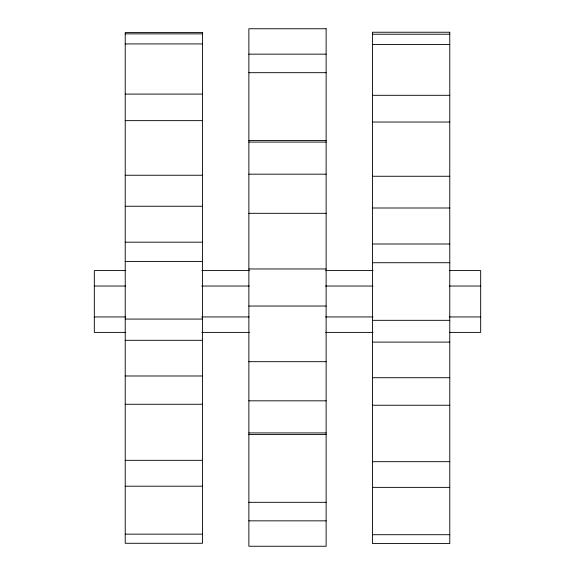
<?xml version="1.0" encoding="UTF-8"?>
<svg xmlns="http://www.w3.org/2000/svg" width="575" height="575" viewBox="0 0 575 575"><rect width="100%" height="100%" fill="white"/><g stroke="black" fill="none" stroke-linecap="round" stroke-linejoin="round"><path stroke-width="0.86" d="M125.228 33.86L202.501 33.86M372.499 34.22L449.772 34.22M125.228 43.923L202.501 43.923M372.499 44.534L449.772 44.534M248.867 54.151L326.133 54.151M248.867 72.687L326.133 72.687M125.228 94.092L202.501 94.092M372.499 95.306L449.772 95.306M125.228 120.642L202.501 120.642M372.499 122.044L449.772 122.044M248.867 140.465L326.133 140.465M248.867 142.075L326.133 142.075M248.867 174.175L326.133 174.175M125.228 175.253L202.501 175.253M372.499 176.259L449.772 176.259M125.228 206.26L202.501 206.26M372.499 207.999L449.772 207.999M248.867 213.311L326.133 213.311M125.228 242.183L202.501 242.183M372.499 243.994L449.772 243.994M125.228 261.452L202.501 261.452M372.499 262.725L449.772 262.725M248.867 268.963L326.133 268.963M125.695 270.581L94.322 270.581L94.322 332.393L125.695 332.393M201.89 270.581L249.399 270.581M325.601 270.581L373.11 270.581M449.305 270.581L480.678 270.581L480.678 332.393L449.305 332.393M94.322 286.034L125.522 286.034M201.688 286.034L249.234 286.034M325.486 286.034L373.031 286.034M449.283 286.034L480.678 286.034M248.867 306.037L326.133 306.037M94.322 316.94L125.522 316.94M201.688 316.94L249.234 316.94M325.486 316.94L373.031 316.94M449.283 316.94L480.678 316.94M125.228 319.067L202.501 319.067M372.499 320.325L449.772 320.325M201.89 332.393L249.399 332.393M325.601 332.393L373.11 332.393M125.228 340.307L202.501 340.307M372.499 342.111L449.772 342.111M248.867 361.689L326.133 361.689M125.228 375.985L202.501 375.985M372.499 377.717L449.772 377.717M248.867 400.825L326.133 400.825M125.228 404.268L202.501 404.268M372.499 405.246L449.772 405.246M248.867 432.925L326.133 432.925M248.867 434.535L326.133 434.535M125.228 460.323L202.501 460.323M372.499 461.689L449.772 461.689M125.228 486.198L202.501 486.198M372.499 487.37L449.772 487.37M248.867 502.313L326.133 502.313M248.867 520.849L326.133 520.849M125.228 534.153L202.501 534.153M372.499 534.707L449.772 534.707M326.133 28.75L248.867 28.75L248.867 546.25L326.133 546.25L326.133 28.75M449.772 32.236L372.499 32.236L372.499 543.576L449.772 543.576L449.772 32.236M202.501 32.581L125.228 32.581L125.228 543.282L202.501 543.282L202.501 32.581"/></g></svg>
